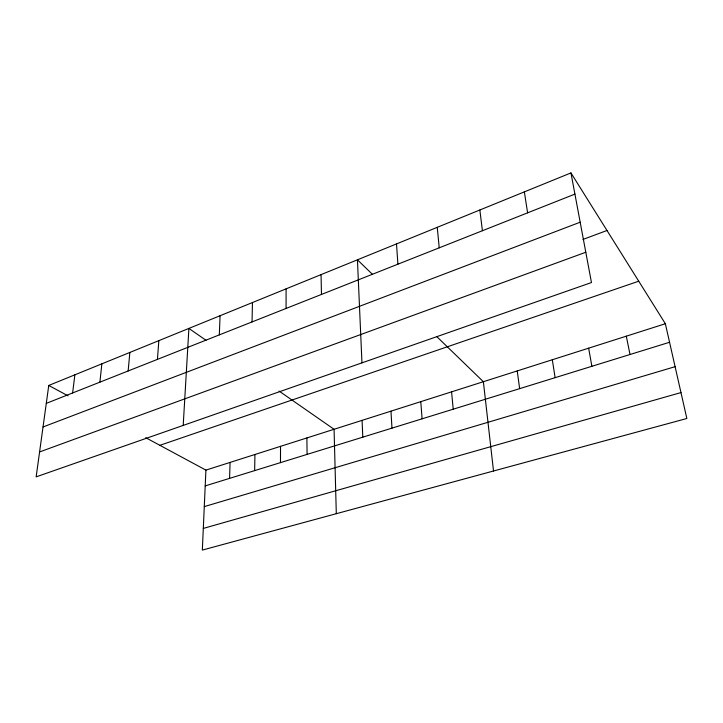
<?xml version="1.0" encoding="UTF-8"?>
<svg xmlns="http://www.w3.org/2000/svg" width="723" height="723" viewBox="0 0 723 723"><rect width="100%" height="100%" fill="white"/><g stroke="black" fill="none" stroke-linecap="round" stroke-linejoin="round"><path stroke-width="1.08" d="M286.073 308.45L286.091 288.857M280.47 462.63L280.533 446.344M254.65 470.619L254.939 454.496M252.047 321.925L252.454 302.539M229.571 478.373L230.077 462.422M219.313 334.885L220.081 315.716M145.712 437.686L205.919 470.113L202.332 550.086L686.85 418.49L665.359 323.732L570.953 172.914L48.757 385.449L36.15 476.864L591.468 282.548L570.953 172.914M183.208 425.404L188.902 328.414L206.028 340.307M157.424 359.385L158.852 340.641M128.143 370.98L129.86 352.444M99.891 382.16L101.88 363.832M72.625 392.96L74.867 374.821M46.281 403.38L574.921 194.107M43.028 426.968L580.171 222.205M582.991 239.43L606.995 230.492M39.584 451.947L585.802 252.255M159.882 445.314L638.734 281.193M205.919 470.113L665.359 323.732M205.205 485.91L669.561 342.268M204.284 506.606L675.101 366.678M203.308 528.414L680.976 392.58M48.757 385.449L68.043 395.843M279.105 391.089L334.071 429.29L336.303 513.701M372.508 274.397L357.442 259.81L361.961 362.856M436.99 336.819L483.371 381.717L493.52 470.998M626.308 336.177L630.004 354.505M588.649 348.179L591.875 366.299M552.318 359.747L555.11 377.668M524.356 191.875L527.6 212.833M517.243 370.926L519.629 388.649M479.846 209.995L482.413 230.727M437.261 227.32L439.223 247.826M451.568 391.848L453.213 409.191M420.786 401.654L422.096 418.816M396.502 243.913L397.903 264.184M390.971 411.161L391.974 428.133M362.078 420.361L362.792 437.162M321.057 274.623L321.473 294.442M306.895 437.939L307.076 454.396"/></g></svg>
